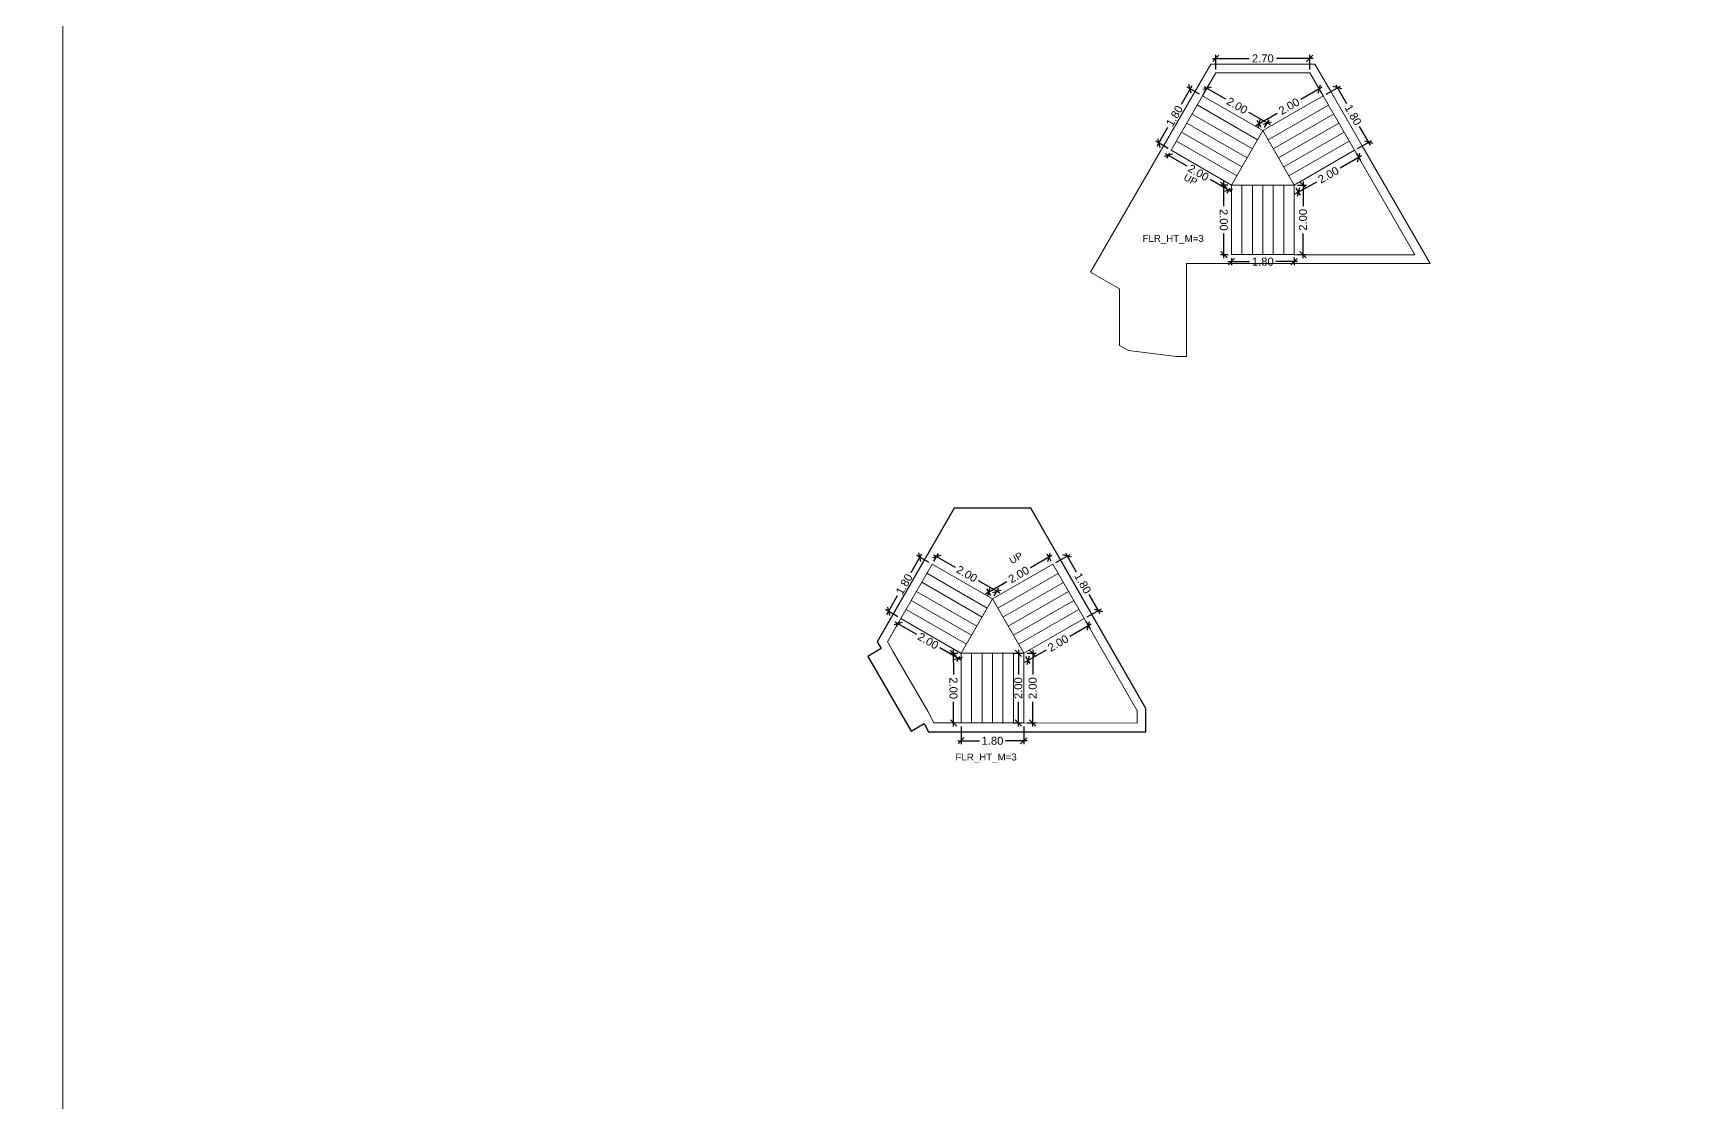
# Model space of a CAD drawing. Header units: metres. Extents: x 256329 to 886268, y -249371 to 355.
# Drawn here: x 286718.36 to 286765.72, y -939.89 to -909.18 of the extents above; entities that cross this region are included whole.
import ezdxf

# ---------------------------------------------------------------- set-up
doc = ezdxf.new("R2010")
doc.units = ezdxf.units.M
doc.header["$MEASUREMENT"] = 0
doc.header["$PDMODE"] = 35
doc.linetypes.add('CONTINOUS', pattern=[0])
doc.layers.get('0').update_dxf_attribs({"lineweight": 18})
doc.layers.get('Defpoints').update_dxf_attribs({"lineweight": 20})
doc.layers.add('A_TEXT', color=4, linetype='Continuous', lineweight=0, transparency=0.3)
doc.layers.add('BLK_2_FLR_2_STAIR_1', color=7, linetype='Continuous')
for name, color, linetype, lineweight in [('BLK_2_FLR_2_STAIR_1_FLIGHT_1', 7, 'Continuous', 0), ('BLK_2_FLR_2_STAIR_1_FLIGHT_2', 7, 'Continuous', 0), ('BLK_2_FLR_2_STAIR_1_FLIGHT_3', 7, 'Continuous', 0), ('BLK_2_FLR_2_STAIR_1_LANDING_1', 7, 'Continuous', 0), ('BLK_2_FLR_2_STAIR_1_LANDING_2', 7, 'Continuous', 0), ('BLK_2_FLR_2_STAIR_2', 7, 'Continuous', 0), ('BLK_2_FLR_2_STAIR_2_FLIGHT_1', 7, 'Continuous', 0), ('BLK_2_FLR_2_STAIR_2_FLIGHT_2', 7, 'Continuous', 0), ('BLK_2_FLR_2_STAIR_2_FLIGHT_3', 7, 'Continuous', 0), ('BLK_2_FLR_2_STAIR_2_LANDING_1', 7, 'Continuous', 0), ('BLK_2_FLR_2_STAIR_2_LANDING_2', 7, 'Continuous', 0)]:
    doc.layers.add(name, color=color, linetype=linetype, lineweight=lineweight)
doc.styles.add('Arial', font='arial.ttf')
doc.styles.get("Standard").update_dxf_attribs({"font": 'arial.ttf'})
doc.dimstyles.new('METRIC DIM', dxfattribs={"dimtxt": 0.23, "dimasz": 0.18, "dimexe": 0.1, "dimexo": 0.1, "dimgap": 0.09, "dimtad": 0, "dimzin": 0, "dimdsep": 46, "dimtxsty": 'Standard', "dimblk": 'OBLIQUE', "dimcen": 0, "dimdle": 0.1, "dimclrd": 147, "dimclre": 147, "dimclrt": 7, "dimadec": 0, "dimazin": 0, "dimtfac": 1, "dimtofl": 0, "dimtmove": 0, "dimatfit": 2, "dimfxl": 0.125, "dimtolj": 1, "dimtzin": 0, "dimarcsym": 0})

# ---------------------------------------------------------------- blocks, each defined once
blk = doc.blocks.new('_Oblique')
at = {"color": 0, "linetype": 'ByBlock', "lineweight": -2}
blk.add_line((-0.5, -0.5), (0.5, 0.5), dxfattribs=at)
blk = doc.blocks.new('*D1244')
at = {"layer": 'BLK_2_FLR_2_STAIR_1_FLIGHT_1', "color": 147, "lineweight": -2, "transparency": 16777216}
for p, q in [((286747.75911, -924.393553), (286748.168234, -924.15846)), ((286748.031706, -924.121578), (286748.341853, -924.661314)), ((286749.028161, -925.855671), (286748.718015, -925.315934)), ((286748.65592, -925.954236), (286749.065043, -925.719143))]:
    blk.add_line(p, q, dxfattribs=at)
at = {"layer": 'Defpoints', "color": 0, "linetype": 'CONTINOUS', "transparency": 16777216}
for p in [(286747.672405, -924.443376, 0.042641), (286748.978339, -925.768966), (286748.569215, -926.004059, 0.042641)]:
    blk.add_point(p, dxfattribs=at)
at = {"layer": 'BLK_2_FLR_2_STAIR_1_FLIGHT_1', "color": 147, "linetype": 'CONTINOUS', "lineweight": -2, "transparency": 16777216, "xscale": 0.18, "yscale": 0.18, "zscale": 0.18}
for p, rotation in [((286748.081529, -924.208283), 119.882813), ((286748.978339, -925.768966), 299.882813)]:
    blk.add_blockref('_Oblique', p, dxfattribs=dict(at, rotation=rotation))
at = {"layer": 'BLK_2_FLR_2_STAIR_1_FLIGHT_1', "color": 7, "linetype": 'CONTINOUS', "transparency": 16777216, "insert": (286748.529934, -924.988624), "char_height": 0.23, "attachment_point": 5, "rotation": 299.8828126}
blk.add_mtext('\\A1;1.80', dxfattribs=at)
blk = doc.blocks.new('*D1245')
at = {"layer": 'BLK_2_FLR_2_STAIR_1_FLIGHT_2', "color": 147, "lineweight": -2, "transparency": 16777216}
for p, q in [((286745.035087, -929.100514), (286745.034903, -929.612486)), ((286746.835087, -929.101162), (286746.834903, -929.613133)), ((286744.934939, -929.51245), (286745.557439, -929.512674)), ((286746.934939, -929.513169), (286746.312439, -929.512945))]:
    blk.add_line(p, q, dxfattribs=at)
at = {"layer": 'Defpoints', "color": 0, "linetype": 'CONTINOUS', "transparency": 16777216}
for p in [(286745.035123, -929.000514, 0.042641), (286746.835123, -929.001162, 0.042641), (286746.834939, -929.513133)]:
    blk.add_point(p, dxfattribs=at)
at = {"layer": 'BLK_2_FLR_2_STAIR_1_FLIGHT_2', "color": 147, "linetype": 'CONTINOUS', "lineweight": -2, "transparency": 16777216, "xscale": 0.18, "yscale": 0.18, "zscale": 0.18}
for p, rotation in [((286745.034939, -929.512486), 179.979403), ((286746.834939, -929.513133), 359.979403)]:
    blk.add_blockref('_Oblique', p, dxfattribs=dict(at, rotation=rotation))
at = {"layer": 'BLK_2_FLR_2_STAIR_1_FLIGHT_2', "color": 7, "linetype": 'CONTINOUS', "transparency": 16777216, "insert": (286745.934939, -929.512809), "char_height": 0.23, "attachment_point": 5, "rotation": 359.9794033}
blk.add_mtext('\\A1;1.80', dxfattribs=at)
blk = doc.blocks.new('*D1246')
at = {"layer": 'BLK_2_FLR_2_STAIR_1_FLIGHT_3', "color": 147, "lineweight": -2, "transparency": 16777216}
for p, q in [((286744.243601, -924.17119), (286744.859526, -924.525333)), ((286744.253, -924.355462), (286744.380138, -924.134344)), ((286746.152142, -925.268559), (286745.536216, -924.914415)), ((286745.988159, -925.35314), (286746.115297, -925.132022))]:
    blk.add_line(p, q, dxfattribs=at)
at = {"layer": 'Defpoints', "color": 0, "linetype": 'CONTINOUS', "transparency": 16777216}
for p in [(286744.203154, -924.442153, 0.042641), (286746.065451, -925.218713), (286745.938313, -925.439831, 0.042641)]:
    blk.add_point(p, dxfattribs=at)
at = {"layer": 'BLK_2_FLR_2_STAIR_1_FLIGHT_3', "color": 147, "linetype": 'CONTINOUS', "lineweight": -2, "transparency": 16777216, "xscale": 0.18, "yscale": 0.18, "zscale": 0.18}
for p, rotation in [((286744.330292, -924.221035), 150.102044), ((286746.065451, -925.218713), 330.102044)]:
    blk.add_blockref('_Oblique', p, dxfattribs=dict(at, rotation=rotation))
at = {"layer": 'BLK_2_FLR_2_STAIR_1_FLIGHT_3', "color": 7, "linetype": 'CONTINOUS', "transparency": 16777216, "insert": (286745.197871, -924.719874), "char_height": 0.23, "attachment_point": 5, "rotation": 330.1020442}
blk.add_mtext('\\A1;2.00', dxfattribs=at)
blk = doc.blocks.new('*D1247')
at = {"layer": 'BLK_2_FLR_2_STAIR_1_FLIGHT_1', "color": 147, "lineweight": -2, "transparency": 16777216}
for p, q in [((286747.643772, -924.192834), (286747.028417, -924.546433)), ((286747.622583, -924.356671), (286747.507244, -924.155952)), ((286745.73627, -925.288935), (286746.351624, -924.935336)), ((286745.88849, -925.353127), (286745.773152, -925.152408))]:
    blk.add_line(p, q, dxfattribs=at)
at = {"layer": 'Defpoints', "color": 0, "linetype": 'CONTINOUS', "transparency": 16777216}
for p in [(286747.557067, -924.242657), (286747.672405, -924.443376, 0.042641), (286745.938313, -925.439831, 0.042641)]:
    blk.add_point(p, dxfattribs=at)
at = {"layer": 'BLK_2_FLR_2_STAIR_1_FLIGHT_1', "color": 147, "linetype": 'CONTINOUS', "lineweight": -2, "transparency": 16777216, "xscale": 0.18, "yscale": 0.18, "zscale": 0.18}
for p, rotation in [((286747.557067, -924.242657), 29.88281300000001), ((286745.822975, -925.239112), 209.882813)]:
    blk.add_blockref('_Oblique', p, dxfattribs=dict(at, rotation=rotation))
at = {"layer": 'BLK_2_FLR_2_STAIR_1_FLIGHT_1', "color": 7, "linetype": 'CONTINOUS', "transparency": 16777216, "insert": (286746.690021, -924.740885), "char_height": 0.23, "attachment_point": 5, "rotation": 29.8828126}
blk.add_mtext('\\A1;2.00', dxfattribs=at)
blk = doc.blocks.new('*D1248')
at = {"layer": 'BLK_2_FLR_2_STAIR_1_LANDING_2', "color": 147, "lineweight": -2, "transparency": 16777216}
for p, q in [((286744.935124, -927.000962), (286744.707844, -927.001979)), ((286744.807396, -926.901533), (286744.810573, -927.611349)), ((286744.817245, -929.10173), (286744.814067, -928.391914)), ((286744.944077, -929.001161), (286744.716798, -929.002178))]:
    blk.add_line(p, q, dxfattribs=at)
at = {"layer": 'Defpoints', "color": 0, "linetype": 'CONTINOUS', "transparency": 16777216}
for p in [(286745.035123, -927.000514, 0.042641), (286744.816797, -929.001731), (286745.044076, -929.000713, 0.042641)]:
    blk.add_point(p, dxfattribs=at)
at = {"layer": 'BLK_2_FLR_2_STAIR_1_LANDING_2', "color": 147, "linetype": 'CONTINOUS', "lineweight": -2, "transparency": 16777216, "xscale": 0.18, "yscale": 0.18, "zscale": 0.18}
for p, rotation in [((286744.807843, -927.001532), 90.256477), ((286744.816797, -929.001731), 270.256477)]:
    blk.add_blockref('_Oblique', p, dxfattribs=dict(at, rotation=rotation))
at = {"layer": 'BLK_2_FLR_2_STAIR_1_LANDING_2', "color": 7, "linetype": 'CONTINOUS', "transparency": 16777216, "insert": (286744.81232, -928.001631), "char_height": 0.23, "attachment_point": 5, "rotation": 270.2564771}
blk.add_mtext('\\A1;2.00', dxfattribs=at)
blk = doc.blocks.new('*D1249')
at = {"layer": 'BLK_2_FLR_2_STAIR_1_LANDING_2', "color": 147, "lineweight": -2, "transparency": 16777216}
for p, q in [((286743.133192, -926.096127), (286743.747605, -926.450704)), ((286743.253465, -926.087781), (286743.16982, -926.232723)), ((286745.038089, -927.19544), (286744.423675, -926.840863)), ((286744.985139, -927.087126), (286744.901494, -927.232068))]:
    blk.add_line(p, q, dxfattribs=at)
at = {"layer": 'Defpoints', "color": 0, "linetype": 'CONTINOUS', "transparency": 16777216}
for p in [(286743.219804, -926.146111), (286743.303449, -926.001169, 0.042641), (286745.035123, -927.000514, 0.042641)]:
    blk.add_point(p, dxfattribs=at)
at = {"layer": 'BLK_2_FLR_2_STAIR_1_LANDING_2', "color": 147, "linetype": 'CONTINOUS', "lineweight": -2, "transparency": 16777216, "xscale": 0.18, "yscale": 0.18, "zscale": 0.18}
for p, rotation in [((286743.219804, -926.146111), 150.01084), ((286744.951477, -927.145456), 330.01084)]:
    blk.add_blockref('_Oblique', p, dxfattribs=dict(at, rotation=rotation))
at = {"layer": 'BLK_2_FLR_2_STAIR_1_LANDING_2', "color": 7, "linetype": 'CONTINOUS', "transparency": 16777216, "insert": (286744.08564, -926.645783), "char_height": 0.23, "attachment_point": 5, "rotation": 330.0108404}
blk.add_mtext('\\A1;2.00', dxfattribs=at)
blk = doc.blocks.new('*D1250')
at = {"layer": 'BLK_2_FLR_2_STAIR_1_LANDING_1', "color": 147, "lineweight": -2, "transparency": 16777216}
for p, q in [((286748.775514, -926.162362), (286748.16016, -926.515961)), ((286748.619038, -926.090764), (286748.738633, -926.29889)), ((286746.868013, -927.258463), (286747.483367, -926.904864)), ((286746.884946, -927.087219), (286747.00454, -927.295345))]:
    blk.add_line(p, q, dxfattribs=at)
at = {"layer": 'Defpoints', "color": 0, "linetype": 'CONTINOUS', "transparency": 16777216}
for p in [(286748.569215, -926.004059, 0.042641), (286748.68881, -926.212185), (286746.835123, -927.000514, 0.042641)]:
    blk.add_point(p, dxfattribs=at)
at = {"layer": 'BLK_2_FLR_2_STAIR_1_LANDING_1', "color": 147, "linetype": 'CONTINOUS', "lineweight": -2, "transparency": 16777216, "xscale": 0.18, "yscale": 0.18, "zscale": 0.18}
for p, rotation in [((286748.68881, -926.212185), 29.88281300000001), ((286746.954717, -927.20864), 209.882813)]:
    blk.add_blockref('_Oblique', p, dxfattribs=dict(at, rotation=rotation))
at = {"layer": 'BLK_2_FLR_2_STAIR_1_LANDING_1', "color": 7, "linetype": 'CONTINOUS', "transparency": 16777216, "insert": (286747.821764, -926.710413), "char_height": 0.23, "attachment_point": 5, "rotation": 29.8828126}
blk.add_mtext('\\A1;2.00', dxfattribs=at)
blk = doc.blocks.new('*D1251')
at = {"layer": 'BLK_2_FLR_2_STAIR_1_LANDING_1', "color": 147, "lineweight": -2, "transparency": 16777216}
for p, q in [((286746.935123, -927.000514), (286747.190774, -927.000514)), ((286747.090774, -926.900514), (286747.090774, -927.610228)), ((286747.090774, -929.100514), (286747.090774, -928.390801)), ((286746.935123, -929.000514), (286747.190774, -929.000514))]:
    blk.add_line(p, q, dxfattribs=at)
at = {"layer": 'Defpoints', "color": 0, "linetype": 'CONTINOUS', "transparency": 16777216}
for p in [(286746.835123, -927.000514, 0.042641), (286746.835123, -929.000514, 0.042641), (286747.090774, -929.000514)]:
    blk.add_point(p, dxfattribs=at)
at = {"layer": 'BLK_2_FLR_2_STAIR_1_LANDING_1', "color": 147, "linetype": 'CONTINOUS', "lineweight": -2, "transparency": 16777216, "xscale": 0.18, "yscale": 0.18, "zscale": 0.18}
for p, rotation in [((286747.090774, -927.000514), 90), ((286747.090774, -929.000514), 270)]:
    blk.add_blockref('_Oblique', p, dxfattribs=dict(at, rotation=rotation))
at = {"layer": 'BLK_2_FLR_2_STAIR_1_LANDING_1', "color": 7, "linetype": 'CONTINOUS', "transparency": 16777216, "insert": (286747.090774, -928.000514), "char_height": 0.23, "attachment_point": 5, "rotation": 90}
blk.add_mtext('\\A1;2.00', dxfattribs=at)
blk = doc.blocks.new('*D1252')
at = {"layer": 'BLK_2_FLR_2_STAIR_1_FLIGHT_3', "color": 147, "lineweight": -2, "transparency": 16777216}
for p, q in [((286743.897209, -924.150135), (286743.586061, -924.689295)), ((286744.116542, -924.392169), (286743.760613, -924.186763)), ((286743.216837, -925.951185), (286742.860908, -925.745779)), ((286742.897536, -925.882375), (286743.208684, -925.343215))]:
    blk.add_line(p, q, dxfattribs=at)
at = {"layer": 'Defpoints', "color": 0, "linetype": 'CONTINOUS', "transparency": 16777216}
for p in [(286744.203154, -924.442153, 0.042641), (286742.94752, -925.795763), (286743.303449, -926.001169, 0.042641)]:
    blk.add_point(p, dxfattribs=at)
at = {"layer": 'BLK_2_FLR_2_STAIR_1_FLIGHT_3', "color": 147, "linetype": 'CONTINOUS', "lineweight": -2, "transparency": 16777216, "xscale": 0.18, "yscale": 0.18, "zscale": 0.18}
for p, rotation in [((286743.847225, -924.236747), 60.01084000000001), ((286742.94752, -925.795763), 240.01084)]:
    blk.add_blockref('_Oblique', p, dxfattribs=dict(at, rotation=rotation))
at = {"layer": 'BLK_2_FLR_2_STAIR_1_FLIGHT_3', "color": 7, "linetype": 'CONTINOUS', "transparency": 16777216, "insert": (286743.397372, -925.016255), "char_height": 0.23, "attachment_point": 5, "rotation": 60.0108404}
blk.add_mtext('\\A1;1.80', dxfattribs=at)
blk = doc.blocks.new('*D1253')
at = {"layer": 'BLK_2_FLR_2_STAIR_2_FLIGHT_2', "color": 147, "lineweight": -2, "transparency": 16777216}
for p, q in [((286755.526498, -910.944017), (286755.935622, -910.708924)), ((286755.799094, -910.672042), (286756.109241, -911.211778)), ((286756.79555, -912.406134), (286756.485403, -911.866398)), ((286756.423308, -912.5047), (286756.832432, -912.269607))]:
    blk.add_line(p, q, dxfattribs=at)
at = {"layer": 'Defpoints', "color": 0, "linetype": 'CONTINOUS', "transparency": 16777216}
for p in [(286755.439794, -910.99384, 0.042641), (286756.745727, -912.31943), (286756.336603, -912.554523, 0.042641)]:
    blk.add_point(p, dxfattribs=at)
at = {"layer": 'BLK_2_FLR_2_STAIR_2_FLIGHT_2', "color": 147, "linetype": 'CONTINOUS', "lineweight": -2, "transparency": 16777216, "xscale": 0.18, "yscale": 0.18, "zscale": 0.18}
for p, rotation in [((286755.848917, -910.758747), 119.882813), ((286756.745727, -912.31943), 299.882813)]:
    blk.add_blockref('_Oblique', p, dxfattribs=dict(at, rotation=rotation))
at = {"layer": 'BLK_2_FLR_2_STAIR_2_FLIGHT_2', "color": 7, "linetype": 'CONTINOUS', "transparency": 16777216, "insert": (286756.297322, -911.539088), "char_height": 0.23, "attachment_point": 5, "rotation": 299.8828126}
blk.add_mtext('\\A1;1.80', dxfattribs=at)
blk = doc.blocks.new('*D1200')
at = {"layer": 'BLK_2_FLR_2_STAIR_2_LANDING_1', "color": 147, "lineweight": -2, "transparency": 16777216}
for p, q in [((286752.010989, -910.721653), (286752.626915, -911.075797)), ((286752.020388, -910.905925), (286752.147526, -910.684808)), ((286753.91953, -911.819023), (286753.303605, -911.464879)), ((286753.755547, -911.903604), (286753.882685, -911.682486))]:
    blk.add_line(p, q, dxfattribs=at)
at = {"layer": 'Defpoints', "color": 0, "linetype": 'CONTINOUS', "transparency": 16777216}
for p in [(286751.970542, -910.992617, 0.042641), (286753.705701, -911.990295, 0.042641), (286753.832839, -911.769177)]:
    blk.add_point(p, dxfattribs=at)
at = {"layer": 'BLK_2_FLR_2_STAIR_2_LANDING_1', "color": 147, "linetype": 'CONTINOUS', "lineweight": -2, "transparency": 16777216, "xscale": 0.18, "yscale": 0.18, "zscale": 0.18}
for p, rotation in [((286752.09768, -910.771499), 150.102044), ((286753.832839, -911.769177), 330.102044)]:
    blk.add_blockref('_Oblique', p, dxfattribs=dict(at, rotation=rotation))
at = {"layer": 'BLK_2_FLR_2_STAIR_2_LANDING_1', "color": 7, "linetype": 'CONTINOUS', "transparency": 16777216, "insert": (286752.96526, -911.270338), "char_height": 0.23, "attachment_point": 5, "rotation": 330.1020442}
blk.add_mtext('\\A1;2.00', dxfattribs=at)
blk = doc.blocks.new('*D1201')
at = {"layer": 'BLK_2_FLR_2_STAIR_2_FLIGHT_2', "color": 147, "lineweight": -2, "transparency": 16777216}
for p, q in [((286755.41116, -910.743298), (286754.795805, -911.096897)), ((286755.389971, -910.907135), (286755.274633, -910.706416)), ((286753.503658, -911.839399), (286754.119013, -911.4858)), ((286753.655878, -911.90359), (286753.54054, -911.702872))]:
    blk.add_line(p, q, dxfattribs=at)
at = {"layer": 'Defpoints', "color": 0, "linetype": 'CONTINOUS', "transparency": 16777216}
for p in [(286755.324455, -910.793121), (286755.439794, -910.99384, 0.042641), (286753.705701, -911.990295, 0.042641)]:
    blk.add_point(p, dxfattribs=at)
at = {"layer": 'BLK_2_FLR_2_STAIR_2_FLIGHT_2', "color": 147, "linetype": 'CONTINOUS', "lineweight": -2, "transparency": 16777216, "xscale": 0.18, "yscale": 0.18, "zscale": 0.18}
for p, rotation in [((286755.324455, -910.793121), 29.88281300000001), ((286753.590363, -911.789576), 209.882813)]:
    blk.add_blockref('_Oblique', p, dxfattribs=dict(at, rotation=rotation))
at = {"layer": 'BLK_2_FLR_2_STAIR_2_FLIGHT_2', "color": 7, "linetype": 'CONTINOUS', "transparency": 16777216, "insert": (286754.457409, -911.291348), "char_height": 0.23, "attachment_point": 5, "rotation": 29.8828126}
blk.add_mtext('\\A1;2.00', dxfattribs=at)
blk = doc.blocks.new('*D1202')
at = {"layer": 'BLK_2_FLR_2_STAIR_2_FLIGHT_3', "color": 147, "lineweight": -2, "transparency": 16777216}
for p, q in [((286752.574784, -913.451997), (286752.577961, -914.161813)), ((286752.702512, -913.551426), (286752.475233, -913.552443)), ((286752.584633, -915.652194), (286752.581456, -914.942378)), ((286752.711466, -915.551625), (286752.484186, -915.552642))]:
    blk.add_line(p, q, dxfattribs=at)
at = {"layer": 'Defpoints', "color": 0, "linetype": 'CONTINOUS', "transparency": 16777216}
for p in [(286752.802511, -913.550978, 0.042641), (286752.584185, -915.552195), (286752.811465, -915.551177, 0.042641)]:
    blk.add_point(p, dxfattribs=at)
at = {"layer": 'BLK_2_FLR_2_STAIR_2_FLIGHT_3', "color": 147, "linetype": 'CONTINOUS', "lineweight": -2, "transparency": 16777216, "xscale": 0.18, "yscale": 0.18, "zscale": 0.18}
for p, rotation in [((286752.575232, -913.551996), 90.256477), ((286752.584185, -915.552195), 270.256477)]:
    blk.add_blockref('_Oblique', p, dxfattribs=dict(at, rotation=rotation))
at = {"layer": 'BLK_2_FLR_2_STAIR_2_FLIGHT_3', "color": 7, "linetype": 'CONTINOUS', "transparency": 16777216, "insert": (286752.579708, -914.552095), "char_height": 0.23, "attachment_point": 5, "rotation": 270.2564771}
blk.add_mtext('\\A1;2.00', dxfattribs=at)
blk = doc.blocks.new('*D1203')
at = {"layer": 'BLK_2_FLR_2_STAIR_2_FLIGHT_1', "color": 147, "lineweight": -2, "transparency": 16777216}
for p, q in [((286750.90058, -912.646591), (286751.514994, -913.001168)), ((286751.020854, -912.638245), (286750.937208, -912.783186)), ((286752.805477, -913.745904), (286752.191063, -913.391327)), ((286752.752527, -913.63759), (286752.668882, -913.782532))]:
    blk.add_line(p, q, dxfattribs=at)
at = {"layer": 'Defpoints', "color": 0, "linetype": 'CONTINOUS', "transparency": 16777216}
for p in [(286751.070837, -912.551633, 0.042641), (286750.987192, -912.696574), (286752.802511, -913.550978, 0.042641)]:
    blk.add_point(p, dxfattribs=at)
at = {"layer": 'BLK_2_FLR_2_STAIR_2_FLIGHT_1', "color": 147, "linetype": 'CONTINOUS', "lineweight": -2, "transparency": 16777216, "xscale": 0.18, "yscale": 0.18, "zscale": 0.18}
for p, rotation in [((286750.987192, -912.696574), 150.01084), ((286752.718865, -913.69592), 330.01084)]:
    blk.add_blockref('_Oblique', p, dxfattribs=dict(at, rotation=rotation))
at = {"layer": 'BLK_2_FLR_2_STAIR_2_FLIGHT_1', "color": 7, "linetype": 'CONTINOUS', "transparency": 16777216, "insert": (286751.853029, -913.196247), "char_height": 0.23, "attachment_point": 5, "rotation": 330.0108404}
blk.add_mtext('\\A1;2.00', dxfattribs=at)
blk = doc.blocks.new('*D1204')
at = {"layer": 'BLK_2_FLR_2_STAIR_2_LANDING_2', "color": 147, "lineweight": -2, "transparency": 16777216}
for p, q in [((286756.542903, -912.712826), (286755.927548, -913.066425)), ((286756.386426, -912.641228), (286756.506021, -912.849353)), ((286754.635401, -913.808927), (286755.250755, -913.455328)), ((286754.652334, -913.637683), (286754.771928, -913.845809))]:
    blk.add_line(p, q, dxfattribs=at)
at = {"layer": 'Defpoints', "color": 0, "linetype": 'CONTINOUS', "transparency": 16777216}
for p in [(286756.336603, -912.554523, 0.042641), (286756.456198, -912.762649), (286754.602511, -913.550978, 0.042641)]:
    blk.add_point(p, dxfattribs=at)
at = {"layer": 'BLK_2_FLR_2_STAIR_2_LANDING_2', "color": 147, "linetype": 'CONTINOUS', "lineweight": -2, "transparency": 16777216, "xscale": 0.18, "yscale": 0.18, "zscale": 0.18}
for p, rotation in [((286756.456198, -912.762649), 29.88281300000001), ((286754.722106, -913.759104), 209.882813)]:
    blk.add_blockref('_Oblique', p, dxfattribs=dict(at, rotation=rotation))
at = {"layer": 'BLK_2_FLR_2_STAIR_2_LANDING_2', "color": 7, "linetype": 'CONTINOUS', "transparency": 16777216, "insert": (286755.589152, -913.260876), "char_height": 0.23, "attachment_point": 5, "rotation": 29.8828126}
blk.add_mtext('\\A1;2.00', dxfattribs=at)
blk = doc.blocks.new('*D1205')
at = {"layer": 'BLK_2_FLR_2_STAIR_2_LANDING_2', "color": 147, "lineweight": -2, "transparency": 16777216}
for p, q in [((286754.858162, -913.450978), (286754.858162, -914.160692)), ((286754.702511, -913.550978), (286754.958162, -913.550978)), ((286754.858162, -915.650978), (286754.858162, -914.941265)), ((286754.702511, -915.550978), (286754.958162, -915.550978))]:
    blk.add_line(p, q, dxfattribs=at)
at = {"layer": 'Defpoints', "color": 0, "linetype": 'CONTINOUS', "transparency": 16777216}
for p in [(286754.602511, -913.550978, 0.042641), (286754.602511, -915.550978, 0.042641), (286754.858162, -915.550978)]:
    blk.add_point(p, dxfattribs=at)
at = {"layer": 'BLK_2_FLR_2_STAIR_2_LANDING_2', "color": 147, "linetype": 'CONTINOUS', "lineweight": -2, "transparency": 16777216, "xscale": 0.18, "yscale": 0.18, "zscale": 0.18}
for p, rotation in [((286754.858162, -913.550978), 90), ((286754.858162, -915.550978), 270)]:
    blk.add_blockref('_Oblique', p, dxfattribs=dict(at, rotation=rotation))
at = {"layer": 'BLK_2_FLR_2_STAIR_2_LANDING_2', "color": 7, "linetype": 'CONTINOUS', "transparency": 16777216, "insert": (286754.858162, -914.550978), "char_height": 0.23, "attachment_point": 5, "rotation": 90}
blk.add_mtext('\\A1;2.00', dxfattribs=at)
blk = doc.blocks.new('*D1206')
at = {"layer": 'BLK_2_FLR_2_STAIR_2_FLIGHT_1', "color": 147, "lineweight": -2, "transparency": 16777216}
for p, q in [((286751.664597, -910.700599), (286751.353449, -911.239758)), ((286751.88393, -910.942633), (286751.528001, -910.737227)), ((286750.664924, -912.432839), (286750.976072, -911.893679)), ((286750.984225, -912.501649), (286750.628296, -912.296243))]:
    blk.add_line(p, q, dxfattribs=at)
at = {"layer": 'Defpoints', "color": 0, "linetype": 'CONTINOUS', "transparency": 16777216}
for p in [(286751.970542, -910.992617, 0.042641), (286750.714908, -912.346227), (286751.070837, -912.551633, 0.042641)]:
    blk.add_point(p, dxfattribs=at)
at = {"layer": 'BLK_2_FLR_2_STAIR_2_FLIGHT_1', "color": 147, "linetype": 'CONTINOUS', "lineweight": -2, "transparency": 16777216, "xscale": 0.18, "yscale": 0.18, "zscale": 0.18}
for p, rotation in [((286751.614613, -910.787211), 60.01084000000001), ((286750.714908, -912.346227), 240.01084)]:
    blk.add_blockref('_Oblique', p, dxfattribs=dict(at, rotation=rotation))
at = {"layer": 'BLK_2_FLR_2_STAIR_2_FLIGHT_1', "color": 7, "linetype": 'CONTINOUS', "transparency": 16777216, "insert": (286751.164761, -911.566719), "char_height": 0.23, "attachment_point": 5, "rotation": 60.0108404}
blk.add_mtext('\\A1;1.80', dxfattribs=at)
blk = doc.blocks.new('*D1207')
at = {"layer": 'BLK_2_FLR_2_STAIR_2_FLIGHT_3', "color": 147, "lineweight": -2, "transparency": 16777216}
for p, q in [((286752.702511, -915.752327), (286753.325011, -915.752327)), ((286752.802511, -915.650978), (286752.802511, -915.852327)), ((286754.702511, -915.752327), (286754.080011, -915.752327)), ((286754.602511, -915.63718), (286754.602511, -915.852327))]:
    blk.add_line(p, q, dxfattribs=at)
at = {"layer": 'Defpoints', "color": 0, "linetype": 'CONTINOUS', "transparency": 16777216}
for p in [(286752.802511, -915.550978, 0.042641), (286754.602511, -915.53718, 0.042641), (286754.602511, -915.752327)]:
    blk.add_point(p, dxfattribs=at)
at = {"layer": 'BLK_2_FLR_2_STAIR_2_FLIGHT_3', "color": 147, "linetype": 'CONTINOUS', "lineweight": -2, "transparency": 16777216, "xscale": 0.18, "yscale": 0.18, "zscale": 0.18, "rotation": 180}
blk.add_blockref('_Oblique', (286752.802511, -915.752327), dxfattribs=at)
at = {"layer": 'BLK_2_FLR_2_STAIR_2_FLIGHT_3', "color": 147, "linetype": 'CONTINOUS', "lineweight": -2, "transparency": 16777216, "xscale": 0.18, "yscale": 0.18, "zscale": 0.18}
blk.add_blockref('_Oblique', (286754.602511, -915.752327), dxfattribs=at)
at = {"layer": 'BLK_2_FLR_2_STAIR_2_FLIGHT_3', "color": 7, "linetype": 'CONTINOUS', "transparency": 16777216, "insert": (286753.702511, -915.752327), "char_height": 0.23, "attachment_point": 5}
blk.add_mtext('\\A1;1.80', dxfattribs=at)
blk = doc.blocks.new('*D1208')
at = {"layer": 'BLK_2_FLR_2_STAIR_2_LANDING_1', "color": 147, "lineweight": -2, "transparency": 16777216}
for p, q in [((286752.25386, -909.916231), (286753.313044, -909.916231)), ((286752.35386, -910.229402), (286752.35386, -909.816231)), ((286755.1528, -909.916231), (286754.093617, -909.916231)), ((286755.0528, -910.230065), (286755.0528, -909.816231))]:
    blk.add_line(p, q, dxfattribs=at)
at = {"layer": 'Defpoints', "color": 0, "linetype": 'CONTINOUS', "transparency": 16777216}
for p in [(286755.0528, -909.916231), (286752.35386, -910.329402, 0.042641), (286755.0528, -910.330065, 0.042641)]:
    blk.add_point(p, dxfattribs=at)
at = {"layer": 'BLK_2_FLR_2_STAIR_2_LANDING_1', "color": 147, "linetype": 'CONTINOUS', "lineweight": -2, "transparency": 16777216, "xscale": 0.18, "yscale": 0.18, "zscale": 0.18, "rotation": 180}
blk.add_blockref('_Oblique', (286752.35386, -909.916231), dxfattribs=at)
at = {"layer": 'BLK_2_FLR_2_STAIR_2_LANDING_1', "color": 147, "linetype": 'CONTINOUS', "lineweight": -2, "transparency": 16777216, "xscale": 0.18, "yscale": 0.18, "zscale": 0.18}
blk.add_blockref('_Oblique', (286755.0528, -909.916231), dxfattribs=at)
at = {"layer": 'BLK_2_FLR_2_STAIR_2_LANDING_1', "color": 7, "linetype": 'CONTINOUS', "transparency": 16777216, "insert": (286753.70333, -909.916231), "char_height": 0.23, "attachment_point": 5}
blk.add_mtext('\\A1;2.70', dxfattribs=at)
blk = doc.blocks.new('*D1209')
at = {"layer": 'BLK_2_FLR_2_STAIR_1_FLIGHT_2', "color": 147, "lineweight": -2, "transparency": 16777216}
for p, q in [((286746.523519, -927.000514), (286746.77917, -927.000514)), ((286746.67917, -926.900514), (286746.67917, -927.610228)), ((286746.67917, -929.100514), (286746.67917, -928.390801)), ((286746.523519, -929.000514), (286746.77917, -929.000514))]:
    blk.add_line(p, q, dxfattribs=at)
at = {"layer": 'Defpoints', "color": 0, "linetype": 'CONTINOUS', "transparency": 16777216}
for p in [(286746.423519, -927.000514, 0.042641), (286746.423519, -929.000514, 0.042641), (286746.67917, -929.000514)]:
    blk.add_point(p, dxfattribs=at)
at = {"layer": 'BLK_2_FLR_2_STAIR_1_FLIGHT_2', "color": 147, "linetype": 'CONTINOUS', "lineweight": -2, "transparency": 16777216, "xscale": 0.18, "yscale": 0.18, "zscale": 0.18}
for p, rotation in [((286746.67917, -927.000514), 90), ((286746.67917, -929.000514), 270)]:
    blk.add_blockref('_Oblique', p, dxfattribs=dict(at, rotation=rotation))
at = {"layer": 'BLK_2_FLR_2_STAIR_1_FLIGHT_2', "color": 7, "linetype": 'CONTINOUS', "transparency": 16777216, "insert": (286746.67917, -928.000514), "char_height": 0.23, "attachment_point": 5, "rotation": 90}
blk.add_mtext('\\A1;2.00', dxfattribs=at)

msp = doc.modelspace()

# ---------------------------------------------------------------- linework, layer by layer
at = {"color": 5, "linetype": 'CONTINOUS'}
for p, q in [((286754.602511, -913.550978), (286753.705701, -911.990295)), ((286752.802511, -913.550978), (286754.602511, -913.550978)), ((286746.835123, -927.000514), (286745.938313, -925.439831)), ((286745.035123, -927.000514), (286746.835123, -927.000514))]:
    msp.add_line(p, q, dxfattribs=at)
at = {"elevation": 101311.467758}
msp.add_lwpolyline([(286719.223832, -847.172887), (286848.028982, -847.172887), (286848.028982, -1131.117131), (286719.223832, -1131.117131)], close=True, dxfattribs=at)
at = {"color": 5, "linetype": 'CONTINOUS'}
for points in [[(286752.802511, -913.550978), (286753.705701, -911.990295)], [(286745.035123, -927.000514), (286745.938313, -925.439831)]]:
    msp.add_lwpolyline(points, dxfattribs=at)
at = {"layer": 'BLK_2_FLR_2_STAIR_1', "color": 7, "linetype": 'CONTINOUS'}
msp.add_lwpolyline([(286747.040654, -922.835523), (286744.837862, -922.835523), (286742.626299, -926.667737), (286742.73943, -926.863536), (286742.350905, -927.093297), (286743.596596, -929.231478), (286743.97247, -929.015088), (286744.092204, -929.253794), (286750.343946, -929.255358), (286750.344114, -928.584406)], close=True, dxfattribs=at)
at = {"layer": 'BLK_2_FLR_2_STAIR_1_FLIGHT_1', "color": 3, "linetype": 'CONTINOUS'}
for p, q in [((286745.938313, -925.439831), (286747.672405, -924.443376)), ((286746.087781, -925.699945), (286747.821874, -924.70349)), ((286746.23725, -925.960059), (286747.971342, -924.963604)), ((286746.386718, -926.220173), (286748.12081, -925.223717)), ((286746.536186, -926.480287), (286748.270279, -925.483831)), ((286746.685655, -926.740401), (286748.419747, -925.743945)), ((286746.835123, -927.000514), (286748.569215, -926.004059))]:
    msp.add_line(p, q, dxfattribs=at)
at = {"layer": 'BLK_2_FLR_2_STAIR_1_FLIGHT_1', "color": 7, "linetype": 'CONTINOUS'}
msp.add_lwpolyline([(286747.672405, -924.443376), (286748.569215, -926.004059), (286746.835123, -927.000514), (286745.938313, -925.439831), (286747.672405, -924.443376)], dxfattribs=at)
at = {"layer": 'BLK_2_FLR_2_STAIR_1_FLIGHT_2', "color": 3, "linetype": 'CONTINOUS'}
for p, q in [((286745.035123, -927.000514), (286745.035123, -929.000514)), ((286745.335123, -927.000514), (286745.335123, -929.000514)), ((286745.635123, -927.000514), (286745.635123, -929.000514)), ((286745.935123, -927.000514), (286745.935123, -929.000514)), ((286746.235123, -927.000514), (286746.235123, -929.000514)), ((286746.535123, -927.000514), (286746.535123, -929.000514)), ((286746.835123, -927.000514), (286746.835123, -929.000514))]:
    msp.add_line(p, q, dxfattribs=at)
at = {"layer": 'BLK_2_FLR_2_STAIR_1_FLIGHT_2', "color": 7, "linetype": 'CONTINOUS'}
msp.add_lwpolyline([(286745.035123, -927.000514), (286746.835123, -927.000514), (286746.835123, -929.000514), (286745.035123, -929.000514)], close=True, dxfattribs=at)
at = {"layer": 'BLK_2_FLR_2_STAIR_1_FLIGHT_3', "color": 3, "linetype": 'CONTINOUS'}
for p, q in [((286745.784877, -925.701334), (286744.053203, -924.701989)), ((286745.938313, -925.439831), (286744.203154, -924.442153)), ((286745.484975, -926.221006), (286743.753302, -925.221661)), ((286745.634926, -925.96117), (286743.903252, -924.961825)), ((286745.185074, -926.740678), (286743.4534, -925.741333)), ((286745.335024, -926.480842), (286743.603351, -925.481497)), ((286745.035123, -927.000514), (286743.303449, -926.001169))]:
    msp.add_line(p, q, dxfattribs=at)
at = {"layer": 'BLK_2_FLR_2_STAIR_1_FLIGHT_3', "ltscale": 0.05}
msp.add_lwpolyline([(286745.938313, -925.439831), (286745.035123, -927.000514), (286743.303449, -926.001169), (286744.203154, -924.442153), (286745.938313, -925.439831)], dxfattribs=at)
at = {"layer": 'BLK_2_FLR_2_STAIR_1_LANDING_1', "color": 7, "linetype": 'CONTINOUS'}
msp.add_lwpolyline([(286746.835123, -927.000514), (286748.569215, -926.004059), (286750.090778, -928.651976), (286750.090691, -929.001976), (286746.835123, -929.000514), (286746.835123, -927.000514)], dxfattribs=at)
at = {"layer": 'BLK_2_FLR_2_STAIR_1_LANDING_2', "color": 7, "linetype": 'CONTINOUS'}
msp.add_lwpolyline([(286745.035123, -927.000514), (286745.035123, -929.000514), (286744.24856, -929.000514), (286744.078606, -928.661687), (286744.078606, -928.661687), (286743.084225, -926.953935), (286743.084225, -926.953935), (286742.918818, -926.667661), (286743.303449, -926.001169), (286745.033909, -927.002612)], dxfattribs=at)
at = {"layer": 'BLK_2_FLR_2_STAIR_2', "color": 7, "linetype": 'CONTINOUS'}
msp.add_lwpolyline([(286752.207665, -910.076047), (286755.19836, -910.076782), (286755.659036, -910.866939), (286756.556105, -912.428074), (286758.506916, -915.80596), (286751.514513, -915.802934), (286751.513844, -918.479525), (286751.224551, -918.479453), (286749.839369, -918.301888), (286749.586036, -918.155677), (286749.586349, -916.532736), (286748.755383, -916.052526)], close=True, dxfattribs=at)
at = {"layer": 'BLK_2_FLR_2_STAIR_2_FLIGHT_1', "color": 3, "linetype": 'CONTINOUS'}
for p, q in [((286753.705701, -911.990295), (286751.970542, -910.992617)), ((286753.402314, -912.511634), (286751.670641, -911.512289)), ((286753.552265, -912.251798), (286751.820591, -911.252453)), ((286753.102413, -913.031306), (286751.370739, -912.031961)), ((286753.252364, -912.77147), (286751.52069, -911.772125)), ((286752.802511, -913.550978), (286751.070837, -912.551633)), ((286752.952462, -913.291142), (286751.220788, -912.291797))]:
    msp.add_line(p, q, dxfattribs=at)
at = {"layer": 'BLK_2_FLR_2_STAIR_2_FLIGHT_1', "ltscale": 0.05}
msp.add_lwpolyline([(286753.705701, -911.990295), (286752.802511, -913.550978), (286751.070837, -912.551633), (286751.970542, -910.992617), (286753.705701, -911.990295)], dxfattribs=at)
at = {"layer": 'BLK_2_FLR_2_STAIR_2_FLIGHT_2', "color": 3, "linetype": 'CONTINOUS'}
for p, q in [((286753.705701, -911.990295), (286755.439794, -910.99384)), ((286753.855169, -912.250409), (286755.589262, -911.253954)), ((286754.004638, -912.510523), (286755.73873, -911.514067)), ((286754.154106, -912.770637), (286755.888199, -911.774181)), ((286754.303574, -913.030751), (286756.037667, -912.034295)), ((286754.453043, -913.290864), (286756.187135, -912.294409)), ((286754.602511, -913.550978), (286756.336603, -912.554523))]:
    msp.add_line(p, q, dxfattribs=at)
at = {"layer": 'BLK_2_FLR_2_STAIR_2_FLIGHT_2', "color": 7, "linetype": 'CONTINOUS'}
msp.add_lwpolyline([(286755.439794, -910.99384), (286756.336603, -912.554523), (286754.602511, -913.550978), (286753.705701, -911.990295), (286755.439794, -910.99384)], dxfattribs=at)
at = {"layer": 'BLK_2_FLR_2_STAIR_2_FLIGHT_3', "color": 3, "linetype": 'CONTINOUS'}
for p, q in [((286752.802511, -913.550978), (286752.802511, -915.550978)), ((286753.102511, -913.550978), (286753.102511, -915.550978)), ((286753.402511, -913.550978), (286753.402511, -915.550978)), ((286753.702511, -913.550978), (286753.702511, -915.550978)), ((286754.002511, -913.550978), (286754.002511, -915.550978)), ((286754.302511, -913.550978), (286754.302511, -915.550978)), ((286754.602511, -913.550978), (286754.602511, -915.550978))]:
    msp.add_line(p, q, dxfattribs=at)
at = {"layer": 'BLK_2_FLR_2_STAIR_2_FLIGHT_3', "color": 7, "linetype": 'CONTINOUS'}
msp.add_lwpolyline([(286752.802511, -913.550978), (286754.602511, -913.550978), (286754.602511, -915.550978), (286752.802511, -915.550978)], close=True, dxfattribs=at)
at = {"layer": 'BLK_2_FLR_2_STAIR_2_LANDING_1', "color": 7, "linetype": 'CONTINOUS'}
msp.add_lwpolyline([(286752.35386, -910.329402), (286755.0528, -910.330065), (286755.439794, -910.99384), (286753.705701, -911.990295), (286751.970542, -910.992617), (286752.35386, -910.329402)], dxfattribs=at)
at = {"layer": 'BLK_2_FLR_2_STAIR_2_LANDING_2', "ltscale": 0.05}
msp.add_lwpolyline([(286754.602511, -913.550978), (286756.336603, -912.554523), (286758.067546, -915.551701), (286754.602511, -915.551701), (286754.602511, -913.550978)], dxfattribs=at)

# ---------------------------------------------------------------- texts
at = {"layer": 'A_TEXT', "lineweight": 0, "char_height": 0.2, "width": 2.485498, "attachment_point": 9, "style": 'Arial'}
for insert, rotation in [((286752.473013, -913.96268), 331.8720228), ((286747.541262, -923.843903), 30.0054902)]:
    msp.add_mtext('\\pxi2.2673,qc;UP', dxfattribs=dict(at, insert=insert, rotation=rotation))
at = {"layer": 'BLK_2_FLR_2_STAIR_1', "color": 7, "linetype": 'CONTINOUS', "insert": (286744.870586, -929.878275, -0.042641), "char_height": 0.2, "attachment_point": 1}
msp.add_mtext_dynamic_manual_height_columns('FLR_HT_M=3', width=2.272281, gutter_width=0.405, heights=[0.300679], dxfattribs=at)
at = {"layer": 'BLK_2_FLR_2_STAIR_2', "color": 7, "linetype": 'CONTINOUS', "insert": (286750.245268, -914.985285, -0.042641), "char_height": 0.2, "attachment_point": 1}
msp.add_mtext_dynamic_manual_height_columns('FLR_HT_M=3', width=2.272281, gutter_width=0.405, heights=[0.300679], dxfattribs=at)

# ---------------------------------------------------------------- dimensions: what is measured, and where the dimension line sits
at = {"layer": 'BLK_2_FLR_2_STAIR_1_FLIGHT_1', "color": 2, "linetype": 'CONTINOUS'}
dim = msp.add_aligned_dim(p1=(286745.938313, -925.439831), p2=(286747.672405, -924.443376), distance=0.231497, dimstyle='METRIC DIM', override={"dimfxl": 0.18}, dxfattribs=at)
dim.commit()
dim.dimension.update_dxf_attribs({"geometry": '*D1247', "text_midpoint": (286746.690021, -924.740885, -0.042641)})
at = {"layer": 'BLK_2_FLR_2_STAIR_1_FLIGHT_1', "color": 1, "linetype": 'CONTINOUS'}
dim = msp.add_aligned_dim(p1=(286747.672405, -924.443376), p2=(286748.569215, -926.004059), distance=0.471859, dimstyle='METRIC DIM', override={"dimfxl": 0.18}, dxfattribs=at)
dim.commit()
dim.dimension.update_dxf_attribs({"geometry": '*D1244', "text_midpoint": (286748.529934, -924.988624, -0.042641)})
at = {"layer": 'BLK_2_FLR_2_STAIR_1_FLIGHT_2', "color": 2, "linetype": 'CONTINOUS'}
dim = msp.add_aligned_dim(p1=(286746.423519, -927.000514), p2=(286746.423519, -929.000514), distance=0.255651, dimstyle='METRIC DIM', override={"dimfxl": 0.18}, dxfattribs=at)
dim.commit()
dim.dimension.update_dxf_attribs({"geometry": '*D1209', "text_midpoint": (286746.67917, -928.000514, -0.042641)})
at = {"layer": 'BLK_2_FLR_2_STAIR_1_FLIGHT_2', "color": 1, "linetype": 'CONTINOUS'}
dim = msp.add_aligned_dim(p1=(286745.035123, -929.000514), p2=(286746.835123, -929.001162), distance=-0.511971, dimstyle='METRIC DIM', override={"dimfxl": 0.18}, dxfattribs=at)
dim.commit()
dim.dimension.update_dxf_attribs({"geometry": '*D1245', "text_midpoint": (286745.934939, -929.512809, -0.042641)})
at = {"layer": 'BLK_2_FLR_2_STAIR_1_FLIGHT_3', "color": 1, "linetype": 'CONTINOUS'}
dim = msp.add_aligned_dim(p1=(286744.203154, -924.442153), p2=(286743.303449, -926.001169), distance=-0.410947, dimstyle='METRIC DIM', override={"dimfxl": 0.18}, dxfattribs=at)
dim.commit()
dim.dimension.update_dxf_attribs({"geometry": '*D1252', "text_midpoint": (286743.397372, -925.016255, -0.042641)})
at = {"layer": 'BLK_2_FLR_2_STAIR_1_FLIGHT_3', "color": 2, "linetype": 'CONTINOUS'}
dim = msp.add_aligned_dim(p1=(286744.203154, -924.442153), p2=(286745.938313, -925.439831), distance=0.255063, dimstyle='METRIC DIM', override={"dimfxl": 0.18}, dxfattribs=at)
dim.commit()
dim.dimension.update_dxf_attribs({"geometry": '*D1246', "text_midpoint": (286745.197871, -924.719874, -0.042641)})
at = {"layer": 'BLK_2_FLR_2_STAIR_1_LANDING_1', "color": 1, "linetype": 'CONTINOUS'}
dim = msp.add_aligned_dim(p1=(286746.835123, -927.000514), p2=(286748.569215, -926.004059), distance=-0.24004, dimstyle='METRIC DIM', override={"dimfxl": 0.18}, dxfattribs=at)
dim.commit()
dim.dimension.update_dxf_attribs({"geometry": '*D1250', "text_midpoint": (286747.821764, -926.710413, -0.042641)})
at = {"layer": 'BLK_2_FLR_2_STAIR_1_LANDING_1', "color": 2, "linetype": 'CONTINOUS'}
dim = msp.add_aligned_dim(p1=(286746.835123, -927.000514), p2=(286746.835123, -929.000514), distance=0.255651, dimstyle='METRIC DIM', override={"dimfxl": 0.18}, dxfattribs=at)
dim.commit()
dim.dimension.update_dxf_attribs({"geometry": '*D1251', "text_midpoint": (286747.090774, -928.000514, -0.042641)})
at = {"layer": 'BLK_2_FLR_2_STAIR_1_LANDING_2', "color": 1, "linetype": 'CONTINOUS'}
dim = msp.add_aligned_dim(p1=(286745.035123, -927.000514), p2=(286743.303449, -926.001169), distance=0.167346, dimstyle='METRIC DIM', override={"dimfxl": 0.18}, dxfattribs=at)
dim.commit()
dim.dimension.update_dxf_attribs({"geometry": '*D1249', "text_midpoint": (286744.08564, -926.645783, -0.042641)})
at = {"layer": 'BLK_2_FLR_2_STAIR_1_LANDING_2', "color": 2, "linetype": 'CONTINOUS'}
dim = msp.add_aligned_dim(p1=(286745.035123, -927.000514), p2=(286745.044076, -929.000713), distance=-0.227281, dimstyle='METRIC DIM', override={"dimfxl": 0.18}, dxfattribs=at)
dim.commit()
dim.dimension.update_dxf_attribs({"geometry": '*D1248', "text_midpoint": (286744.81232, -928.001631, -0.042641)})
at = {"layer": 'BLK_2_FLR_2_STAIR_2_FLIGHT_1', "color": 1, "linetype": 'CONTINOUS'}
dim = msp.add_aligned_dim(p1=(286751.970542, -910.992617), p2=(286751.070837, -912.551633), distance=-0.410947, dimstyle='METRIC DIM', override={"dimfxl": 0.18}, dxfattribs=at)
dim.commit()
dim.dimension.update_dxf_attribs({"geometry": '*D1206', "text_midpoint": (286751.164761, -911.566719, -0.042641)})
at = {"layer": 'BLK_2_FLR_2_STAIR_2_FLIGHT_1', "color": 2, "linetype": 'CONTINOUS'}
dim = msp.add_aligned_dim(p1=(286752.802511, -913.550978), p2=(286751.070837, -912.551633), distance=0.167345, dimstyle='METRIC DIM', override={"dimfxl": 0.18}, dxfattribs=at)
dim.commit()
dim.dimension.update_dxf_attribs({"geometry": '*D1203', "text_midpoint": (286751.853029, -913.196247, -0.042641)})
at = {"layer": 'BLK_2_FLR_2_STAIR_2_FLIGHT_2', "color": 2, "linetype": 'CONTINOUS'}
dim = msp.add_aligned_dim(p1=(286753.705701, -911.990295), p2=(286755.439794, -910.99384), distance=0.231498, dimstyle='METRIC DIM', override={"dimfxl": 0.18}, dxfattribs=at)
dim.commit()
dim.dimension.update_dxf_attribs({"geometry": '*D1201', "text_midpoint": (286754.457409, -911.291348, -0.042641)})
at = {"layer": 'BLK_2_FLR_2_STAIR_2_FLIGHT_2', "color": 1, "linetype": 'CONTINOUS'}
dim = msp.add_aligned_dim(p1=(286755.439794, -910.99384), p2=(286756.336603, -912.554523), distance=0.471859, dimstyle='METRIC DIM', override={"dimfxl": 0.18}, dxfattribs=at)
dim.commit()
dim.dimension.update_dxf_attribs({"geometry": '*D1253', "text_midpoint": (286756.297322, -911.539088, -0.042641)})
at = {"layer": 'BLK_2_FLR_2_STAIR_2_FLIGHT_3', "color": 2, "linetype": 'CONTINOUS'}
dim = msp.add_aligned_dim(p1=(286752.802511, -913.550978), p2=(286752.811465, -915.551177), distance=-0.227282, dimstyle='METRIC DIM', override={"dimfxl": 0.18}, dxfattribs=at)
dim.commit()
dim.dimension.update_dxf_attribs({"geometry": '*D1202', "text_midpoint": (286752.579708, -914.552095, -0.042641)})
at = {"layer": 'BLK_2_FLR_2_STAIR_2_FLIGHT_3', "color": 1, "linetype": 'CONTINOUS'}
dim = msp.add_linear_dim(base=(286754.602511, -915.752327, -0.042641), p1=(286752.802511, -915.550978), p2=(286754.602511, -915.53718), dimstyle='METRIC DIM', override={"dimfxl": 0.18}, dxfattribs=at)
dim.commit()
dim.dimension.update_dxf_attribs({"geometry": '*D1207', "text_midpoint": (286753.702511, -915.752327, -0.042641)})
at = {"layer": 'BLK_2_FLR_2_STAIR_2_LANDING_1', "color": 1, "linetype": 'CONTINOUS'}
dim = msp.add_linear_dim(base=(286755.0528, -909.916231, -0.042641), p1=(286752.35386, -910.329402), p2=(286755.0528, -910.330065), dimstyle='METRIC DIM', override={"dimfxl": 0.18}, dxfattribs=at)
dim.commit()
dim.dimension.update_dxf_attribs({"geometry": '*D1208', "text_midpoint": (286753.70333, -909.916231, -0.042641)})
at = {"layer": 'BLK_2_FLR_2_STAIR_2_LANDING_1', "color": 2, "linetype": 'CONTINOUS'}
dim = msp.add_aligned_dim(p1=(286751.970542, -910.992617), p2=(286753.705701, -911.990295), distance=0.255063, dimstyle='METRIC DIM', override={"dimfxl": 0.18}, dxfattribs=at)
dim.commit()
dim.dimension.update_dxf_attribs({"geometry": '*D1200', "text_midpoint": (286752.96526, -911.270338, -0.042641)})
at = {"layer": 'BLK_2_FLR_2_STAIR_2_LANDING_2', "color": 1, "linetype": 'CONTINOUS'}
dim = msp.add_aligned_dim(p1=(286754.602511, -913.550978), p2=(286756.336603, -912.554523), distance=-0.24004, dimstyle='METRIC DIM', override={"dimfxl": 0.18}, dxfattribs=at)
dim.commit()
dim.dimension.update_dxf_attribs({"geometry": '*D1204', "text_midpoint": (286755.589152, -913.260876, -0.042641)})
at = {"layer": 'BLK_2_FLR_2_STAIR_2_LANDING_2', "color": 2, "linetype": 'CONTINOUS'}
dim = msp.add_aligned_dim(p1=(286754.602511, -913.550978), p2=(286754.602511, -915.550978), distance=0.255651, dimstyle='METRIC DIM', override={"dimfxl": 0.18}, dxfattribs=at)
dim.commit()
dim.dimension.update_dxf_attribs({"geometry": '*D1205', "text_midpoint": (286754.858162, -914.550978, -0.042641)})

doc.saveas('drawing.dxf')
